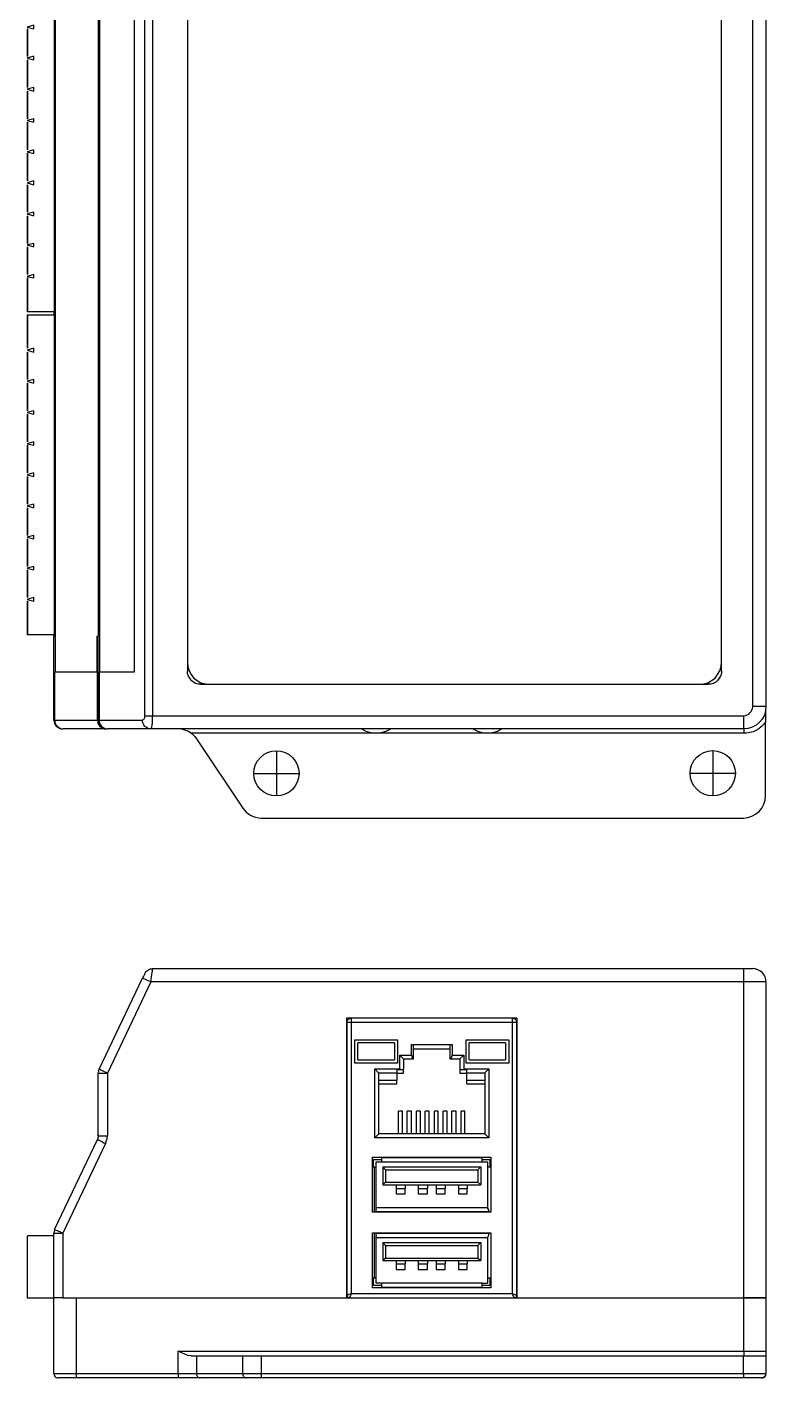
# Model space of a CAD drawing. Header units: inches. Extents: x 1.6 to 15.8, y 0 to 10.9.
# Drawn here: x 4.32 to 7.59, y 0.19 to 6.17 of the extents above; entities that cross this region are included whole.
import ezdxf

# ---------------------------------------------------------------- set-up
doc = ezdxf.new("R2010")
doc.units = ezdxf.units.IN
doc.layers.add('Circle Holes', color=3, linetype='Continuous', lineweight=25, true_color=0x00ff00)
doc.layers.add('Hole Centers', color=30, linetype='Continuous', lineweight=25, true_color=0xff7f00)
doc.layers.add('eg4015-datasheet(1)', color=7, linetype='Continuous')

msp = doc.modelspace()

# ---------------------------------------------------------------- linework, layer by layer
at = {"layer": 'Circle Holes'}
for centre, radius in [((5.4259, 2.8668), 0.1), ((7.3557, 2.867), 0.1002)]:
    msp.add_circle(centre, radius, dxfattribs=at)
at = {"layer": 'eg4015-datasheet(1)', "color": 2, "true_color": 0xffff00}
for points in [[(4.8438, 3.1219), (4.8438, 8.9093)], [(4.8785, 8.9093), (4.8785, 3.1219)], [(7.5327, 3.1621), (7.5327, 8.8704)], [(7.591, 8.8704), (7.591, 3.1621)], [(5.0327, 8.7135), (5.0327, 3.3191)], [(7.3938, 3.3191), (7.3938, 8.7135)], [(4.4411, 3.3163), (4.4411, 3.4732), (4.4411, 3.4732), (4.4424, 3.4732), (4.4438, 3.4732), (4.4438, 7.7593), (4.4424, 7.7593), (4.4411, 7.7593), (4.4411, 7.9163)], [(4.448, 7.9163), (4.448, 3.3163), (4.6327, 3.3163)], [(4.6383, 3.3163), (4.6383, 3.4732), (4.6383, 3.4732), (4.6397, 3.4732), (4.6397, 7.7593), (4.6397, 7.7593), (4.6383, 7.7593), (4.6383, 7.9163)], [(4.6424, 3.3163), (4.798, 3.3163), (4.798, 7.9163), (4.6424, 7.9163)], [(4.6438, 7.9163), (4.6438, 3.3163), (4.798, 3.3163)], [(4.798, 3.3163), (4.798, 7.9163)], [(4.323, 6.1593), (4.323, 6.0913), (4.323, 6.0371)], [(4.3272, 6.0371), (4.3272, 6.1593)], [(4.323, 6.0218), (4.323, 5.9538), (4.323, 5.8996)], [(4.3272, 5.8996), (4.3272, 6.0218)], [(4.323, 5.8843), (4.323, 5.8163), (4.323, 5.7621)], [(4.3272, 5.7621), (4.3272, 5.8843)], [(4.323, 5.7468), (4.323, 5.6788), (4.323, 5.6246)], [(4.3272, 5.6246), (4.3272, 5.7468)], [(4.323, 5.6093), (4.323, 5.5399), (4.323, 5.4871)], [(4.3272, 5.4871), (4.3272, 5.6093)], [(4.323, 5.4704), (4.323, 5.4024), (4.323, 5.3482)], [(4.3272, 5.3482), (4.3272, 5.4704)], [(4.323, 5.3329), (4.323, 5.2649), (4.323, 5.2107)], [(4.3272, 5.2107), (4.3272, 5.3329)], [(4.323, 5.1954), (4.323, 5.1274), (4.323, 5.0732)], [(4.3272, 5.0732), (4.3272, 5.1954)], [(4.323, 5.0579), (4.323, 4.9732), (4.323, 4.9079)], [(4.4438, 4.9079), (4.3272, 4.9079), (4.3272, 5.0579)], [(4.3272, 4.9079), (4.3272, 4.9079), (4.3258, 4.9079), (4.3244, 4.9079), (4.323, 4.9079)], [(4.4411, 4.9079), (4.4411, 4.8954)], [(4.6383, 4.9079), (4.6383, 4.8954)], [(4.323, 4.8954), (4.323, 4.8954), (4.3244, 4.8954), (4.3258, 4.8954), (4.3272, 4.8954)], [(4.323, 4.8954), (4.323, 4.8121), (4.323, 4.7468)], [(4.3272, 4.7468), (4.3272, 4.8954), (4.4438, 4.8954)], [(4.323, 4.7302), (4.323, 4.6621), (4.323, 4.6093)], [(4.3272, 4.6093), (4.3272, 4.7302)], [(4.323, 4.5927), (4.323, 4.5246), (4.323, 4.4704)], [(4.3272, 4.4704), (4.3272, 4.5927)], [(4.323, 4.4552), (4.323, 4.3871), (4.323, 4.3329)], [(4.3272, 4.3329), (4.3272, 4.4552)], [(4.323, 4.3177), (4.323, 4.2496), (4.323, 4.1954)], [(4.3272, 4.1954), (4.3272, 4.3177)], [(4.323, 4.1802), (4.323, 4.1107), (4.323, 4.0579)], [(4.3272, 4.0579), (4.3272, 4.1802)], [(4.323, 4.0413), (4.323, 3.9732), (4.323, 3.919)], [(4.3272, 3.919), (4.3272, 4.0413)], [(4.323, 3.9038), (4.323, 3.8357), (4.323, 3.7815)], [(4.3272, 3.7815), (4.3272, 3.9038)], [(4.323, 3.7663), (4.323, 3.6982), (4.323, 3.6441)], [(4.3272, 3.6441), (4.3272, 3.7663)], [(4.323, 3.6288), (4.323, 3.5441), (4.323, 3.4788)], [(4.4438, 3.4788), (4.3272, 3.4788), (4.3272, 3.6288)], [(4.3272, 3.4788), (4.3272, 3.4788), (4.3258, 3.4788), (4.3244, 3.4788), (4.323, 3.4788)], [(4.4411, 3.4788), (4.4411, 3.4732)], [(4.6327, 3.3163), (4.6327, 3.4732), (4.6341, 3.4732), (4.6355, 3.4732), (4.6369, 3.4732), (4.6383, 3.4732)], [(4.6383, 3.4788), (4.6383, 3.4732)], [(5.0327, 3.3593), (5.0341, 3.3399), (5.0397, 3.3205), (5.0494, 3.3038), (5.0605, 3.2885), (5.0758, 3.2774), (5.0924, 3.2677), (5.1119, 3.2621), (5.1299, 3.2607)], [(7.2966, 3.2607), (7.3146, 3.2621), (7.3341, 3.2677), (7.3508, 3.2774), (7.366, 3.2885), (7.3771, 3.3038), (7.3869, 3.3205), (7.3924, 3.3399), (7.3938, 3.3593)], [(4.4411, 3.1024), (4.4411, 3.3163), (4.4411, 3.3163), (4.4424, 3.3163), (4.4438, 3.3163), (4.4452, 3.3163)], [(4.4452, 3.3163), (4.4452, 3.1024)], [(4.4452, 3.3163), (4.6327, 3.3163)], [(4.6383, 3.3163), (4.6383, 3.3163), (4.6369, 3.3163), (4.6355, 3.3163), (4.6341, 3.3163), (4.6327, 3.3163)], [(4.6383, 3.1024), (4.6383, 3.1024), (4.6369, 3.1024), (4.6355, 3.1024), (4.6341, 3.1024), (4.6341, 3.3163)], [(4.6383, 3.1024), (4.6383, 3.3163), (4.6383, 3.3163), (4.6397, 3.3163), (4.641, 3.3163), (4.6424, 3.3163)], [(4.6424, 3.3163), (4.6424, 3.1024)], [(5.091, 3.2607), (5.0799, 3.2607), (5.0688, 3.2649), (5.0591, 3.2705), (5.0494, 3.2774), (5.0424, 3.2871), (5.0369, 3.2968), (5.0327, 3.3079), (5.0327, 3.3191)], [(7.3938, 3.3191), (7.3938, 3.3079), (7.3897, 3.2968), (7.3841, 3.2871), (7.3771, 3.2774), (7.3688, 3.2705), (7.3577, 3.2649), (7.3466, 3.2607), (7.3355, 3.2607)], [(5.091, 3.2607), (7.3355, 3.2607)], [(4.8438, 3.1219), (4.8438, 3.1191), (4.8424, 3.1149), (4.8424, 3.1121), (4.8411, 3.108), (4.8396, 3.1065), (4.8383, 3.1038), (4.8355, 3.1038), (4.8341, 3.1024)], [(4.8438, 3.1219), (4.8466, 3.1219), (4.8494, 3.1219), (4.8535, 3.1219), (4.8577, 3.1219), (4.8633, 3.1219), (4.8674, 3.1219), (4.873, 3.1219), (4.8785, 3.1219)], [(4.8702, 3.0635), (4.8716, 3.0649), (4.873, 3.0677), (4.8744, 3.0732), (4.8758, 3.0802), (4.8772, 3.0899), (4.8785, 3.0996), (4.8785, 3.1107), (4.8785, 3.1219)], [(4.8785, 3.1219), (7.4924, 3.1219)], [(7.591, 3.1621), (7.5896, 3.1427), (7.5841, 3.1246), (7.5744, 3.1065), (7.5619, 3.0927), (7.548, 3.0802), (7.5299, 3.0704), (7.5119, 3.0649), (7.4924, 3.0635), (7.4924, 3.0649), (7.4924, 3.0677), (7.4924, 3.0732), (7.4924, 3.0802), (7.4924, 3.0899), (7.4924, 3.0996), (7.4924, 3.1107), (7.4924, 3.1219), (7.5008, 3.1232), (7.5077, 3.126), (7.5146, 3.1288), (7.5202, 3.1343), (7.5257, 3.1399), (7.5285, 3.1468), (7.5313, 3.1538), (7.5327, 3.1621)], [(7.591, 3.1621), (7.5896, 3.1621), (7.5869, 3.1621), (7.5813, 3.1621), (7.5744, 3.1621), (7.5646, 3.1621), (7.5549, 3.1621), (7.5438, 3.1621), (7.5327, 3.1621)], [(7.5896, 3.1427), (7.5896, 3.1413), (7.5896, 3.1371), (7.5896, 3.1191), (7.5896, 3.0941)], [(4.4411, 3.1024), (4.4424, 3.0954), (4.4452, 3.0871), (4.448, 3.0816), (4.4535, 3.0746), (4.4591, 3.0704), (4.4661, 3.0663), (4.473, 3.0635), (4.4813, 3.0635)], [(4.4452, 3.1024), (4.4452, 3.1024), (4.4438, 3.1024), (4.4424, 3.1024), (4.4411, 3.1024)], [(4.4452, 3.1024), (4.6341, 3.1024)], [(4.4452, 3.1024), (4.4466, 3.0954), (4.448, 3.0871), (4.4508, 3.0816), (4.4563, 3.0746), (4.4619, 3.0704), (4.4674, 3.0663), (4.4744, 3.0635), (4.4813, 3.0635)], [(4.6702, 3.0635), (4.4813, 3.0635)], [(4.6341, 3.1024), (4.6355, 3.0954), (4.6369, 3.0871), (4.641, 3.0816), (4.6452, 3.0746), (4.6508, 3.0704), (4.6563, 3.0663), (4.6633, 3.0635), (4.6702, 3.0635), (4.6716, 3.0635), (4.673, 3.0635), (4.6744, 3.0635), (4.6758, 3.0635), (4.6771, 3.0635), (4.6786, 3.0635)], [(4.6383, 3.1024), (4.6397, 3.0954), (4.641, 3.0871), (4.6452, 3.0816), (4.6494, 3.0746), (4.6563, 3.0704), (4.6633, 3.0663), (4.6702, 3.0635), (4.6786, 3.0635)], [(4.6424, 3.1024), (4.641, 3.1024), (4.6397, 3.1024), (4.6383, 3.1024)], [(4.6424, 3.1024), (4.8341, 3.1024)], [(4.6424, 3.1024), (4.6424, 3.0954), (4.6452, 3.0871), (4.648, 3.0816), (4.6522, 3.0746), (4.6577, 3.0704), (4.6647, 3.0663), (4.6716, 3.0635), (4.6786, 3.0635)], [(4.8702, 3.0635), (4.6786, 3.0635)], [(4.8702, 3.0635), (4.8633, 3.0635), (4.8563, 3.0663), (4.8494, 3.0704), (4.8438, 3.0746), (4.8396, 3.0816), (4.8369, 3.0871), (4.8341, 3.0954), (4.8341, 3.1024)], [(7.4924, 3.0635), (4.8702, 3.0635)], [(7.4924, 3.0635), (7.4924, 3.0635), (7.4924, 3.0621), (7.4924, 3.0607), (7.4924, 3.058), (7.4924, 3.0552), (7.4924, 3.051), (7.4924, 3.0468), (7.4924, 3.0441), (5.0494, 3.0441), (5.0341, 3.0538), (5.0077, 3.0621), (4.991, 3.0635)], [(5.9327, 3.0635), (5.9299, 3.0621), (5.9105, 3.0524), (5.8883, 3.0454), (5.8661, 3.0441), (5.8452, 3.0454), (5.823, 3.0524), (5.8035, 3.0621), (5.8008, 3.0635)], [(6.4244, 3.0635), (6.4216, 3.0621), (6.4021, 3.0524), (6.3813, 3.0454), (6.3591, 3.0441), (6.3369, 3.0454), (6.316, 3.0524), (6.2966, 3.0621), (6.2938, 3.0635)], [(7.5896, 3.0941), (7.5799, 3.083), (7.5702, 3.0732), (7.5591, 3.0635), (7.5466, 3.0566), (7.5341, 3.051), (7.5202, 3.0468), (7.5063, 3.0441), (7.4924, 3.0441)], [(7.5896, 2.7677), (7.5896, 3.0941)], [(5.0494, 3.0441), (5.0536, 3.0413), (5.0563, 3.0385), (5.0591, 3.0357), (5.0619, 3.033), (5.0647, 3.0302), (5.0674, 3.026), (5.0702, 3.0232), (5.073, 3.0191)], [(5.073, 3.0191), (5.2772, 2.7135)], [(7.491, 2.6691), (7.5105, 2.6718), (7.5285, 2.6774), (7.5452, 2.6857), (7.5605, 2.6982), (7.573, 2.7135), (7.5813, 2.7302), (7.5869, 2.7482), (7.5896, 2.7677)], [(5.2772, 2.7135), (5.2841, 2.7038), (5.2924, 2.6955), (5.3022, 2.6871), (5.3119, 2.6816), (5.323, 2.676), (5.3341, 2.6732), (5.3466, 2.6705), (5.3591, 2.6691)], [(5.3591, 2.6691), (7.491, 2.6691)], [(4.8438, 1.9802), (4.8438, 1.9802), (4.8424, 1.9788), (4.8424, 1.9774), (4.8411, 1.9746), (4.8397, 1.9718), (4.8383, 1.9691), (4.8355, 1.9649), (4.8341, 1.9607)], [(4.8438, 1.9802), (4.8466, 1.9857), (4.8494, 1.9899), (4.8536, 1.9941), (4.8577, 1.9969), (4.8633, 1.9996), (4.8674, 2.0024), (4.873, 2.0024), (4.8786, 2.0038)], [(4.8702, 1.9441), (4.8716, 1.9552), (4.873, 1.9663), (4.8744, 1.9774), (4.8758, 1.9857), (4.8772, 1.9927), (4.8786, 1.9982), (4.8786, 2.0024), (4.8786, 2.0038), (7.4924, 2.0038)], [(7.4924, 1.9441), (7.4924, 1.9552), (7.4924, 1.9663), (7.4924, 1.9774), (7.4924, 1.9857), (7.4924, 1.9927), (7.4924, 1.9982), (7.4924, 2.0024), (7.4924, 2.0038), (7.5008, 2.0038), (7.5077, 2.0038), (7.5146, 2.0038), (7.5202, 2.0038), (7.5258, 2.0038), (7.5285, 2.0038), (7.5313, 2.0038), (7.5327, 2.0038)], [(7.591, 1.9441), (7.5897, 1.9552), (7.5869, 1.9663), (7.5813, 1.9774), (7.5744, 1.9857), (7.5646, 1.9927), (7.5549, 1.9982), (7.5438, 2.0024), (7.5327, 2.0038)], [(4.6424, 1.5579), (4.8341, 1.9607)], [(4.8702, 1.9441), (4.6786, 1.5413)], [(4.8702, 1.9441), (4.8633, 1.9482), (4.8563, 1.951), (4.8494, 1.9538), (4.8438, 1.9566), (4.8397, 1.958), (4.8369, 1.9593), (4.8341, 1.9607)], [(7.4924, 1.9441), (4.8702, 1.9441)], [(7.4924, 0.5468), (7.4924, 1.9441)], [(7.591, 1.9441), (7.5897, 1.9441), (7.5841, 1.9441), (7.5744, 1.9441), (7.5619, 1.9441), (7.548, 1.9441), (7.5299, 1.9441), (7.5119, 1.9441), (7.4924, 1.9441)], [(7.591, 1.9441), (7.591, 0.5468), (7.5897, 0.5468), (7.5841, 0.5468), (7.5744, 0.5468), (7.5619, 0.5468), (7.548, 0.5468), (7.5299, 0.5468), (7.5119, 0.5468), (7.4924, 0.5468)], [(6.4896, 1.7843), (5.7355, 1.7843), (5.7355, 0.5468)], [(5.7369, 1.7677), (5.7355, 1.7677)], [(5.7355, 1.7455), (5.7369, 1.7455)], [(5.7369, 1.7649), (5.7383, 1.7691), (5.7383, 1.7732), (5.7411, 1.776), (5.7424, 1.7788), (5.7466, 1.7816), (5.7494, 1.783), (5.7535, 1.7843), (5.7563, 1.7843)], [(5.7369, 1.7649), (5.7369, 0.558)], [(5.7563, 1.7649), (5.7535, 1.7649), (5.7494, 1.7649), (5.7466, 1.7649), (5.7424, 1.7649), (5.7411, 1.7649), (5.7383, 1.7649), (5.7369, 1.7649)], [(5.7563, 1.7843), (5.7563, 1.7843), (5.7563, 1.783), (5.7563, 1.7816), (5.7563, 1.7788), (5.7563, 1.776), (5.7563, 1.7732), (5.7563, 1.7691), (5.7563, 1.7649)], [(5.7563, 1.7649), (5.7563, 0.5663)], [(6.4688, 1.7649), (5.7563, 1.7649)], [(6.4688, 1.7843), (6.4688, 1.7843), (6.4688, 1.783), (6.4688, 1.7816), (6.4688, 1.7788), (6.4688, 1.776), (6.4688, 1.7732), (6.4688, 1.7691), (6.4688, 1.7649)], [(6.4688, 1.7843), (6.473, 1.7843), (6.4758, 1.783), (6.4799, 1.7816), (6.4827, 1.7788), (6.4855, 1.776), (6.4869, 1.7732), (6.4883, 1.7691), (6.4883, 1.7649)], [(6.4688, 1.7649), (6.4688, 0.5663)], [(6.4883, 1.7649), (6.4883, 1.7649), (6.4869, 1.7649), (6.4855, 1.7649), (6.4827, 1.7649), (6.4799, 1.7649), (6.4758, 1.7649), (6.473, 1.7649), (6.4688, 1.7649)], [(6.4896, 1.7677), (6.4883, 1.7677)], [(6.4883, 1.7649), (6.4883, 0.558)], [(6.4883, 1.7455), (6.4896, 1.7455)], [(6.4896, 1.7843), (6.4896, 0.5468)], [(5.773, 1.5857), (5.773, 1.6885)], [(5.773, 1.6885), (5.9619, 1.6885)], [(5.948, 1.6746), (5.9299, 1.6746), (5.9105, 1.6746), (5.8883, 1.6746), (5.866, 1.6746), (5.8452, 1.6746), (5.823, 1.6746), (5.8035, 1.6746), (5.7855, 1.6746)], [(5.7855, 1.5996), (5.7855, 1.6746)], [(5.948, 1.6746), (5.948, 1.5996)], [(5.9619, 1.6885), (5.9619, 1.5857)], [(6.2647, 1.6885), (6.4535, 1.6885)], [(6.2647, 1.5857), (6.2647, 1.6885)], [(6.2786, 1.5996), (6.2786, 1.6746)], [(6.4396, 1.6746), (6.4216, 1.6746), (6.4022, 1.6746), (6.3813, 1.6746), (6.3591, 1.6746), (6.3369, 1.6746), (6.316, 1.6746), (6.2966, 1.6746), (6.2786, 1.6746)], [(6.4396, 1.6746), (6.4396, 1.5996)], [(6.4535, 1.6885), (6.4535, 1.5857)], [(5.9716, 1.6205), (6.023, 1.6205)], [(5.9716, 1.5594), (5.9716, 1.6205)], [(5.9716, 1.6205), (5.9883, 1.6038), (5.9883, 1.5566)], [(6.023, 1.6677), (6.2035, 1.6677)], [(6.023, 1.6205), (6.023, 1.6677)], [(6.0327, 1.6663), (6.023, 1.6677)], [(6.023, 1.6205), (6.0285, 1.6038)], [(6.0327, 1.6038), (6.0327, 1.6663)], [(6.1924, 1.6469), (6.0327, 1.6469)], [(6.1924, 1.6663), (6.2035, 1.6677)], [(6.1924, 1.6663), (6.1924, 1.6038)], [(6.2035, 1.6205), (6.1966, 1.6038)], [(6.2035, 1.6677), (6.2035, 1.6205)], [(6.2035, 1.6205), (6.2549, 1.6205)], [(6.2369, 1.6038), (6.2549, 1.6205)], [(6.2549, 1.6205), (6.2549, 1.5594)], [(4.6424, 1.5579), (4.641, 1.5566), (4.641, 1.5552), (4.6397, 1.5524), (4.6397, 1.551), (4.6397, 1.5482), (4.6383, 1.5455), (4.6383, 1.5441), (4.6383, 1.5413)], [(4.6424, 1.5579), (4.6424, 1.5579), (4.6452, 1.5579), (4.648, 1.5552), (4.6522, 1.5538), (4.6577, 1.551), (4.6647, 1.5482), (4.6716, 1.5455), (4.6786, 1.5413)], [(5.9619, 1.5857), (5.773, 1.5857)], [(5.7855, 1.5996), (5.8035, 1.5996), (5.823, 1.5996), (5.8452, 1.5996), (5.866, 1.5996), (5.8883, 1.5996), (5.9105, 1.5996), (5.9299, 1.5996), (5.948, 1.5996)], [(5.8605, 1.5594), (5.9716, 1.5594)], [(5.8605, 1.2552), (5.8605, 1.5594)], [(5.8605, 1.5594), (5.8772, 1.5427)], [(5.9591, 1.5594), (5.9591, 1.5566)], [(5.9591, 1.5566), (5.9591, 1.5427)], [(5.9591, 1.5566), (5.9716, 1.5566)], [(5.9591, 1.5413), (5.9883, 1.5413), (5.9883, 1.5566)], [(5.9716, 1.5594), (5.9716, 1.5566)], [(5.9716, 1.5566), (5.9883, 1.5566)], [(5.9883, 1.6038), (6.0285, 1.6038)], [(6.0285, 1.6038), (6.0327, 1.6038)], [(6.1924, 1.6038), (6.1966, 1.6038)], [(6.1966, 1.6038), (6.2369, 1.6038)], [(6.2369, 1.6038), (6.2369, 1.5566)], [(6.2369, 1.5566), (6.2549, 1.5566)], [(6.2369, 1.5566), (6.2369, 1.5413)], [(6.2549, 1.5594), (6.3647, 1.5594)], [(6.2549, 1.5594), (6.2549, 1.5566)], [(6.2549, 1.5566), (6.266, 1.5566)], [(6.4535, 1.5857), (6.2647, 1.5857)], [(6.266, 1.5566), (6.266, 1.5594)], [(6.266, 1.5566), (6.266, 1.5427)], [(6.2786, 1.5996), (6.2966, 1.5996), (6.316, 1.5996), (6.3369, 1.5996), (6.3591, 1.5996), (6.3813, 1.5996), (6.4022, 1.5996), (6.4216, 1.5996), (6.4396, 1.5996)], [(6.3647, 1.5594), (6.348, 1.5427)], [(6.3647, 1.5594), (6.3647, 1.2552)], [(4.6383, 1.2635), (4.6383, 1.5413), (4.6397, 1.5413), (4.641, 1.5413), (4.6452, 1.5413), (4.6494, 1.5413), (4.6563, 1.5413), (4.6633, 1.5413), (4.6702, 1.5413), (4.6786, 1.5413)], [(4.6786, 1.5413), (4.6786, 1.2635)], [(5.8772, 1.5427), (5.9591, 1.5427)], [(5.8785, 1.2732), (5.8785, 1.5427)], [(5.8785, 1.5094), (5.9591, 1.5094)], [(5.8785, 1.4941), (5.9591, 1.4941), (5.9591, 1.4941), (5.9591, 1.4955), (5.9591, 1.4968), (5.9591, 1.4982), (5.9591, 1.501), (5.9591, 1.5038), (5.9591, 1.5066), (5.9591, 1.5094)], [(5.9591, 1.5413), (5.9591, 1.5094)], [(6.2369, 1.5413), (6.266, 1.5413), (6.266, 1.5094)], [(6.266, 1.5427), (6.348, 1.5427)], [(6.266, 1.5094), (6.348, 1.5094)], [(6.266, 1.5094), (6.266, 1.5066), (6.266, 1.5038), (6.266, 1.501), (6.266, 1.4982), (6.266, 1.4968), (6.266, 1.4955), (6.266, 1.4941)], [(6.266, 1.4941), (6.348, 1.4941)], [(6.348, 1.5427), (6.348, 1.2732)], [(6.4883, 1.5302), (6.4896, 1.5302)], [(5.966, 1.2732), (5.966, 1.3732)], [(5.9841, 1.3732), (5.966, 1.3732)], [(5.9841, 1.2732), (5.9841, 1.3732)], [(6.0049, 1.2732), (6.0049, 1.3732)], [(6.023, 1.3732), (6.0049, 1.3732)], [(6.023, 1.2732), (6.023, 1.3732)], [(6.0452, 1.2732), (6.0452, 1.3732)], [(6.0633, 1.3732), (6.0452, 1.3732)], [(6.0633, 1.2732), (6.0633, 1.3732)], [(6.0841, 1.2732), (6.0841, 1.3732)], [(6.1022, 1.3732), (6.0841, 1.3732)], [(6.1022, 1.2732), (6.1022, 1.3732)], [(6.1244, 1.2732), (6.1244, 1.3732)], [(6.1411, 1.3732), (6.1244, 1.3732)], [(6.1411, 1.2732), (6.1411, 1.3732)], [(6.1633, 1.2732), (6.1633, 1.3732)], [(6.1813, 1.3732), (6.1633, 1.3732)], [(6.1813, 1.2732), (6.1813, 1.3732)], [(6.2022, 1.2732), (6.2022, 1.3732)], [(6.2202, 1.3732), (6.2022, 1.3732)], [(6.2202, 1.2732), (6.2202, 1.3732)], [(6.2591, 1.3732), (6.2424, 1.3732)], [(6.2424, 1.2732), (6.2424, 1.3732)], [(6.2591, 1.2732), (6.2591, 1.3732)], [(4.6383, 1.2691), (4.6383, 1.2649), (4.6383, 1.2621), (4.6383, 1.2594), (4.6369, 1.2552), (4.6369, 1.2524), (4.6355, 1.2496), (4.6341, 1.2468), (4.6327, 1.2427)], [(4.6383, 1.2635), (4.6383, 1.2621), (4.6383, 1.2594), (4.6383, 1.258), (4.6369, 1.2552), (4.6369, 1.2538), (4.6369, 1.251), (4.6355, 1.2496), (4.6341, 1.2468)], [(4.6383, 1.2635), (4.6397, 1.2635), (4.641, 1.2635), (4.6452, 1.2635), (4.6494, 1.2635), (4.6563, 1.2635), (4.6633, 1.2635), (4.6702, 1.2635), (4.6786, 1.2635)], [(4.6702, 1.2302), (4.6716, 1.2344), (4.673, 1.2385), (4.6744, 1.2427), (4.6758, 1.2468), (4.6772, 1.251), (4.6772, 1.2552), (4.6772, 1.2594), (4.6786, 1.2635)], [(5.8605, 1.2552), (5.8785, 1.2732)], [(6.3647, 1.2552), (5.8605, 1.2552)], [(6.348, 1.2732), (5.8785, 1.2732)], [(6.3647, 1.2552), (6.348, 1.2732)], [(4.4452, 0.8496), (4.6341, 1.2468), (4.6355, 1.2468), (4.6369, 1.2455), (4.641, 1.2441), (4.6452, 1.2427), (4.6508, 1.2399), (4.6563, 1.2371), (4.6633, 1.233), (4.6702, 1.2302)], [(4.6702, 1.2302), (4.4813, 0.833)], [(5.8508, 0.926), (5.8508, 1.1691)], [(5.8508, 1.1691), (6.3744, 1.1691)], [(5.8549, 1.1246), (5.8549, 1.1594)], [(5.8549, 1.1594), (5.891, 1.1594)], [(5.8674, 1.1482), (5.891, 1.1482)], [(5.8674, 1.1246), (5.8674, 1.1482)], [(5.891, 1.1691), (5.891, 1.1691), (5.891, 1.1677)], [(5.891, 1.1677), (5.891, 1.1635), (5.891, 1.1594), (5.891, 1.1566), (5.891, 1.1538), (5.891, 1.151), (5.891, 1.1496), (5.891, 1.1482)], [(5.891, 1.1677), (6.3355, 1.1677)], [(5.891, 1.1482), (6.3355, 1.1482)], [(6.3355, 1.1677), (6.3355, 1.1677), (6.3355, 1.1691)], [(6.3355, 1.1482), (6.3355, 1.1482), (6.3355, 1.1496), (6.3355, 1.151), (6.3355, 1.1538), (6.3355, 1.1566), (6.3355, 1.1594), (6.3355, 1.1635), (6.3355, 1.1677)], [(6.3355, 1.1594), (6.3702, 1.1594)], [(6.3355, 1.1482), (6.3591, 1.1482), (6.3591, 1.1246)], [(6.3702, 1.1594), (6.3702, 1.1246)], [(6.3744, 1.1691), (6.3744, 0.926)], [(5.8591, 1.1246), (5.8508, 1.1246)], [(5.8591, 0.926), (5.8591, 1.1246), (5.8605, 1.1246), (5.8619, 1.1246), (5.8633, 1.1246), (5.8647, 1.1246), (5.866, 1.1246), (5.8674, 1.1246)], [(5.8674, 0.9385), (5.8674, 1.1246)], [(5.8966, 1.126), (5.8966, 1.0469)], [(5.8966, 1.126), (5.9077, 1.1135)], [(5.8966, 1.126), (6.3299, 1.126)], [(5.9077, 1.1135), (5.9077, 1.058)], [(5.9077, 1.1135), (6.3174, 1.1135)], [(6.3299, 1.126), (6.3174, 1.1135)], [(6.3174, 1.1135), (6.3174, 1.058)], [(6.3299, 1.126), (6.3299, 1.0469)], [(6.3591, 1.1246), (6.3591, 0.9469)], [(6.3744, 1.1246), (6.3716, 1.1246), (6.3674, 1.1246), (6.3647, 1.1246), (6.3619, 1.1246), (6.3605, 1.1246), (6.3591, 1.1246)], [(5.9077, 1.058), (5.8966, 1.0469)], [(5.8966, 1.0469), (6.3299, 1.0469)], [(5.9077, 1.058), (6.3174, 1.058), (6.3299, 1.0469)], [(5.9549, 1.0469), (5.9549, 1.0302)], [(5.9549, 1.0302), (5.9952, 1.0302)], [(5.9549, 1.0302), (5.9549, 1.0246), (5.9549, 1.0191), (5.9549, 1.0149), (5.9549, 1.0121), (5.9549, 1.0093), (5.9549, 1.008), (5.9549, 1.0066)], [(5.9952, 1.0469), (5.9952, 1.0302)], [(5.9952, 1.0066), (5.9952, 1.008), (5.9952, 1.0093), (5.9952, 1.0121), (5.9952, 1.0149), (5.9952, 1.0191), (5.9952, 1.0246), (5.9952, 1.0302)], [(6.0535, 1.0469), (6.0535, 1.0302)], [(6.0535, 1.0302), (6.0938, 1.0302)], [(6.0535, 1.0302), (6.0535, 1.0246), (6.0535, 1.0191), (6.0535, 1.0149), (6.0535, 1.0121), (6.0535, 1.0093), (6.0535, 1.008), (6.0535, 1.0066)], [(6.0938, 1.0469), (6.0938, 1.0302)], [(6.0938, 1.0066), (6.0938, 1.008), (6.0938, 1.0093), (6.0938, 1.0121), (6.0938, 1.0149), (6.0938, 1.0191), (6.0938, 1.0246), (6.0938, 1.0302)], [(6.1327, 1.0469), (6.1327, 1.0302)], [(6.1327, 1.0302), (6.1716, 1.0302)], [(6.1327, 1.0302), (6.1327, 1.0246), (6.1327, 1.0191), (6.1327, 1.0149), (6.1327, 1.0121), (6.1327, 1.0093), (6.1327, 1.008), (6.1327, 1.0066)], [(6.1716, 1.0469), (6.1716, 1.0302)], [(6.1716, 1.0066), (6.1716, 1.008), (6.1716, 1.0093), (6.1716, 1.0121), (6.1716, 1.0149), (6.1716, 1.0191), (6.1716, 1.0246), (6.1716, 1.0302)], [(6.2313, 1.0469), (6.2313, 1.0302)], [(6.2313, 1.0302), (6.2702, 1.0302)], [(6.2313, 1.0302), (6.2313, 1.0246), (6.2313, 1.0191), (6.2313, 1.0149), (6.2313, 1.0121), (6.2313, 1.0093), (6.2313, 1.008), (6.2313, 1.0066)], [(6.2702, 1.0469), (6.2702, 1.0302)], [(6.2702, 1.0066), (6.2702, 1.008), (6.2702, 1.0093), (6.2702, 1.0121), (6.2702, 1.0149), (6.2702, 1.0191), (6.2702, 1.0246), (6.2702, 1.0302)], [(5.9549, 1.0066), (5.9952, 1.0066)], [(6.0535, 1.0066), (6.0938, 1.0066)], [(6.1327, 1.0066), (6.1716, 1.0066)], [(6.2313, 1.0066), (6.2702, 1.0066)], [(6.3744, 0.926), (5.8508, 0.926)], [(5.8674, 0.9385), (5.866, 0.9344), (5.866, 0.9288), (5.866, 0.9274)], [(5.866, 0.926), (5.866, 0.9274)], [(6.3674, 0.9274), (5.866, 0.9274)], [(5.8674, 0.9469), (6.3591, 0.9469)], [(6.3674, 0.9274), (6.366, 0.9316), (6.3647, 0.9371), (6.3619, 0.9413), (6.3591, 0.9455), (6.3591, 0.9469)], [(6.3674, 0.9274), (6.3674, 0.926)], [(4.4452, 0.8496), (4.4452, 0.8483), (4.4438, 0.8455), (4.4438, 0.8441), (4.4424, 0.8413), (4.4424, 0.8399), (4.4424, 0.8371), (4.4411, 0.8357), (4.4411, 0.833)], [(4.4452, 0.8496), (4.4466, 0.8496), (4.448, 0.8483), (4.4508, 0.8468), (4.4563, 0.8455), (4.4619, 0.8427), (4.4674, 0.8399), (4.4744, 0.8357), (4.4813, 0.833)], [(5.7369, 0.8496), (5.7355, 0.8496)], [(5.7369, 0.8483), (5.7355, 0.8483)], [(4.3272, 0.8218), (4.3272, 0.8218), (4.3258, 0.8218), (4.3244, 0.8205), (4.323, 0.8191), (4.323, 0.8177)], [(4.323, 0.8177), (4.323, 0.5468)], [(4.4411, 0.8218), (4.3272, 0.8218)], [(4.4411, 0.5468), (4.4411, 0.833), (4.4424, 0.833), (4.4452, 0.833), (4.448, 0.833), (4.4535, 0.833), (4.4591, 0.833), (4.4661, 0.833), (4.473, 0.833), (4.4813, 0.833)], [(4.4813, 0.833), (4.4813, 0.5468)], [(5.8508, 0.5913), (5.8508, 0.8344)], [(5.8508, 0.8344), (6.3744, 0.8344)], [(5.8591, 0.6357), (5.8591, 0.8344)], [(5.866, 0.833), (5.866, 0.8344)], [(5.866, 0.833), (5.866, 0.8274), (5.8674, 0.8205)], [(5.866, 0.833), (6.3674, 0.833)], [(5.8674, 0.6357), (5.8674, 0.8205)], [(5.8674, 0.8135), (6.3591, 0.8135)], [(5.8966, 0.7913), (5.8966, 0.7121)], [(5.8966, 0.7913), (5.9077, 0.7788)], [(5.8966, 0.7913), (6.3299, 0.7913)], [(5.9077, 0.7788), (5.9077, 0.7232)], [(5.9077, 0.7788), (6.3174, 0.7788)], [(6.3299, 0.7913), (6.3174, 0.7788)], [(6.3174, 0.7788), (6.3174, 0.7232)], [(6.3299, 0.7913), (6.3299, 0.7121)], [(6.3591, 0.8135), (6.3591, 0.8149), (6.3619, 0.8191), (6.3647, 0.8246), (6.366, 0.8288), (6.3674, 0.833)], [(6.3591, 0.8135), (6.3591, 0.6357)], [(6.3674, 0.8344), (6.3674, 0.833)], [(6.3744, 0.8344), (6.3744, 0.5913)], [(5.9077, 0.7232), (5.8966, 0.7121)], [(5.9077, 0.7232), (6.3174, 0.7232)], [(6.3174, 0.7232), (6.3299, 0.7121)], [(5.8966, 0.7121), (6.3299, 0.7121)], [(5.9549, 0.7121), (5.9549, 0.6969)], [(5.9549, 0.6969), (5.9952, 0.6969)], [(5.9549, 0.6969), (5.9549, 0.6899), (5.9549, 0.6843), (5.9549, 0.6802), (5.9549, 0.6774), (5.9549, 0.6746), (5.9549, 0.6732)], [(5.9549, 0.6732), (5.9952, 0.6732)], [(5.9952, 0.7121), (5.9952, 0.6969)], [(5.9952, 0.6732), (5.9952, 0.6732), (5.9952, 0.6746), (5.9952, 0.6774), (5.9952, 0.6802), (5.9952, 0.6843), (5.9952, 0.6899), (5.9952, 0.6969)], [(6.0535, 0.7121), (6.0535, 0.6969)], [(6.0535, 0.6969), (6.0938, 0.6969)], [(6.0535, 0.6969), (6.0535, 0.6899), (6.0535, 0.6843), (6.0535, 0.6802), (6.0535, 0.6774), (6.0535, 0.6746), (6.0535, 0.6732)], [(6.0535, 0.6732), (6.0938, 0.6732)], [(6.0938, 0.7121), (6.0938, 0.6969)], [(6.0938, 0.6732), (6.0938, 0.6732), (6.0938, 0.6746), (6.0938, 0.6774), (6.0938, 0.6802), (6.0938, 0.6843), (6.0938, 0.6899), (6.0938, 0.6969)], [(6.1327, 0.7121), (6.1327, 0.6969)], [(6.1327, 0.6969), (6.1716, 0.6969)], [(6.1327, 0.6969), (6.1327, 0.6899), (6.1327, 0.6843), (6.1327, 0.6802), (6.1327, 0.6774), (6.1327, 0.6746), (6.1327, 0.6732)], [(6.1327, 0.6732), (6.1716, 0.6732)], [(6.1716, 0.7121), (6.1716, 0.6969)], [(6.1716, 0.6732), (6.1716, 0.6732), (6.1716, 0.6746), (6.1716, 0.6774), (6.1716, 0.6802), (6.1716, 0.6843), (6.1716, 0.6899), (6.1716, 0.6969)], [(6.2313, 0.7121), (6.2313, 0.6969)], [(6.2313, 0.6969), (6.2702, 0.6969)], [(6.2313, 0.6969), (6.2313, 0.6899), (6.2313, 0.6843), (6.2313, 0.6802), (6.2313, 0.6774), (6.2313, 0.6746), (6.2313, 0.6732)], [(6.2313, 0.6732), (6.2702, 0.6732)], [(6.2702, 0.7121), (6.2702, 0.6969)], [(6.2702, 0.6732), (6.2702, 0.6732), (6.2702, 0.6746), (6.2702, 0.6774), (6.2702, 0.6802), (6.2702, 0.6843), (6.2702, 0.6899), (6.2702, 0.6969)], [(5.8508, 0.6357), (5.8591, 0.6357)], [(5.891, 0.601), (5.8549, 0.601), (5.8549, 0.6357)], [(5.8591, 0.6357), (5.8605, 0.6357), (5.8619, 0.6357), (5.8633, 0.6357), (5.8647, 0.6357), (5.866, 0.6357), (5.8674, 0.6357)], [(5.891, 0.6121), (5.8674, 0.6121), (5.8674, 0.6357)], [(5.891, 0.6121), (5.891, 0.6121), (5.891, 0.6107), (5.891, 0.6094), (5.891, 0.6066), (5.891, 0.6038), (5.891, 0.5996), (5.891, 0.5969), (5.891, 0.5927)], [(6.3355, 0.6121), (5.891, 0.6121)], [(6.3355, 0.5927), (6.3355, 0.5969), (6.3355, 0.5996), (6.3355, 0.6038), (6.3355, 0.6066), (6.3355, 0.6094), (6.3355, 0.6107), (6.3355, 0.6121)], [(6.3355, 0.6121), (6.3591, 0.6121)], [(6.3702, 0.601), (6.3355, 0.601)], [(6.3591, 0.6357), (6.3591, 0.6357), (6.3605, 0.6357), (6.3619, 0.6357), (6.3647, 0.6357), (6.3674, 0.6357), (6.3716, 0.6357), (6.3744, 0.6357)], [(6.3591, 0.6357), (6.3591, 0.6121)], [(6.3702, 0.6357), (6.3702, 0.601)], [(4.323, 0.5468), (4.4411, 0.5468)], [(4.4813, 0.5468), (4.473, 0.5468), (4.4661, 0.5468), (4.4591, 0.5468), (4.4535, 0.5468), (4.448, 0.5468), (4.4452, 0.5468), (4.4424, 0.5468), (4.4411, 0.5468)], [(4.4411, 0.2121), (4.4411, 0.5468)], [(4.4813, 0.5468), (5.7355, 0.5468)], [(4.5397, 0.5468), (4.5397, 0.2121)], [(4.5397, 0.5468), (7.4924, 0.5468)], [(5.7369, 0.5857), (5.7355, 0.5844)], [(5.7355, 0.5705), (5.7355, 0.5705), (5.7369, 0.5705)], [(5.7369, 0.558), (5.7369, 0.5468)], [(5.7563, 0.5663), (6.4688, 0.5663)], [(6.3744, 0.5913), (5.8508, 0.5913)], [(6.3355, 0.5927), (5.891, 0.5927)], [(5.891, 0.5927), (5.891, 0.5927), (5.891, 0.5913)], [(6.3355, 0.5913), (6.3355, 0.5913), (6.3355, 0.5927)], [(6.4688, 0.5663), (6.4702, 0.5621), (6.4716, 0.558), (6.4744, 0.5524), (6.4758, 0.5496), (6.4758, 0.5483), (6.4772, 0.5468)], [(6.4688, 0.5663), (6.473, 0.5649), (6.4772, 0.5635), (6.4827, 0.5607), (6.4855, 0.5594), (6.4869, 0.5594), (6.4883, 0.558), (6.4883, 0.5538), (6.4855, 0.5496), (6.4813, 0.5468), (6.4772, 0.5468)], [(6.4896, 0.5844), (6.4896, 0.5844), (6.4883, 0.5857)], [(6.4883, 0.5705), (6.4896, 0.5705)], [(6.4883, 0.558), (6.4883, 0.5468)], [(6.4896, 0.5468), (7.4924, 0.5468)], [(7.4924, 0.3107), (7.4924, 0.5468)], [(7.4924, 0.5468), (7.5119, 0.5468), (7.5299, 0.5468), (7.548, 0.5468), (7.5619, 0.5468), (7.5744, 0.5468), (7.5841, 0.5468), (7.5897, 0.5468), (7.591, 0.5468), (7.591, 0.3121)], [(5.0494, 0.2913), (5.0341, 0.2927), (5.0077, 0.3038), (4.991, 0.3107)], [(4.991, 0.2121), (4.991, 0.3107)], [(4.991, 0.3107), (7.4924, 0.3107), (7.4924, 0.3066), (7.4924, 0.3024), (7.4924, 0.2996), (7.4924, 0.2969), (7.4924, 0.2941), (7.4924, 0.2927), (7.4924, 0.2913)], [(7.4924, 0.3107), (7.5091, 0.3107), (7.5258, 0.3107), (7.541, 0.3107), (7.5549, 0.3107), (7.5674, 0.3107), (7.5771, 0.3107), (7.5841, 0.3107), (7.5897, 0.3107), (7.5897, 0.3093), (7.5897, 0.3066), (7.5897, 0.3038), (7.5897, 0.2955), (7.5897, 0.2913)], [(5.0494, 0.2913), (5.0535, 0.2913), (5.0563, 0.2913), (5.0591, 0.2913), (5.0619, 0.2913), (5.0647, 0.2913), (5.0674, 0.2913), (5.0702, 0.2913), (5.073, 0.2913)], [(5.073, 0.2913), (5.073, 0.2121)], [(5.073, 0.2913), (5.2771, 0.2913)], [(5.2771, 0.2121), (5.2771, 0.2913), (5.2841, 0.2913), (5.2925, 0.2913), (5.3022, 0.2913), (5.3119, 0.2913), (5.323, 0.2913), (5.3341, 0.2913), (5.3466, 0.2913), (5.3591, 0.2913)], [(5.3591, 0.2913), (7.491, 0.2913)], [(5.3591, 0.2913), (5.3591, 0.2121)], [(7.491, 0.2121), (7.491, 0.2913)], [(7.491, 0.2913), (7.5105, 0.2913), (7.5285, 0.2913), (7.5452, 0.2913), (7.5605, 0.2913), (7.573, 0.2913), (7.5813, 0.2913), (7.5869, 0.2913), (7.5897, 0.2913), (7.5897, 0.2121)], [(7.591, 0.2885), (7.591, 0.2121)], [(4.4411, 0.2121), (4.4438, 0.2121), (4.4494, 0.2121), (4.4577, 0.2121), (4.4702, 0.2121), (4.4855, 0.2121), (4.5022, 0.2121), (4.5202, 0.2121), (4.5397, 0.2121)], [(4.4411, 0.2121), (4.4424, 0.208), (4.4438, 0.2038), (4.4452, 0.201), (4.448, 0.1983), (4.4508, 0.1955), (4.4535, 0.1941), (4.4577, 0.1927), (4.4619, 0.1927)], [(4.5397, 0.1927), (4.5244, 0.1927), (4.5105, 0.1927), (4.4966, 0.1927), (4.4841, 0.1927), (4.4744, 0.1927), (4.4674, 0.1927), (4.4633, 0.1927), (4.4619, 0.1927)], [(4.5397, 0.2121), (4.991, 0.2121)], [(4.5397, 0.2121), (4.5397, 0.208), (4.5397, 0.2038), (4.5397, 0.201), (4.5397, 0.1983), (4.5397, 0.1955), (4.5397, 0.1941), (4.5397, 0.1927)], [(4.991, 0.1927), (4.5397, 0.1927)], [(4.991, 0.2121), (5.0022, 0.2121), (5.0147, 0.2121), (5.0258, 0.2121), (5.0369, 0.2121), (5.048, 0.2121), (5.0563, 0.2121), (5.0647, 0.2121), (5.073, 0.2121)], [(4.991, 0.2121), (4.991, 0.208), (4.991, 0.2038), (4.991, 0.201), (4.991, 0.1983), (4.991, 0.1955), (4.991, 0.1941), (4.991, 0.1927)], [(5.0883, 0.1927), (5.0799, 0.1927), (5.0702, 0.1927), (5.0591, 0.1927), (5.0466, 0.1927), (5.0327, 0.1927), (5.0188, 0.1927), (5.0049, 0.1927), (4.991, 0.1927)], [(5.073, 0.2121), (5.2771, 0.2121)], [(5.073, 0.2121), (5.073, 0.208), (5.0744, 0.2038), (5.0758, 0.201), (5.0772, 0.1983), (5.0799, 0.1955), (5.0827, 0.1941), (5.0855, 0.1927), (5.0883, 0.1927)], [(5.2925, 0.1927), (5.0883, 0.1927)], [(5.2771, 0.2121), (5.2841, 0.2121), (5.2925, 0.2121), (5.3022, 0.2121), (5.3119, 0.2121), (5.323, 0.2121), (5.3341, 0.2121), (5.3466, 0.2121), (5.3591, 0.2121), (5.3591, 0.208), (5.3591, 0.2038), (5.3591, 0.201), (5.3591, 0.1983), (5.3591, 0.1955), (5.3591, 0.1941), (5.3591, 0.1927), (5.3494, 0.1927), (5.3397, 0.1927), (5.3299, 0.1927), (5.3216, 0.1927), (5.3133, 0.1927), (5.3049, 0.1927), (5.2994, 0.1927), (5.2925, 0.1927)], [(5.2771, 0.2121), (5.2771, 0.208), (5.2771, 0.2038), (5.2799, 0.201), (5.2813, 0.1983), (5.2841, 0.1955), (5.2869, 0.1941), (5.2897, 0.1927), (5.2925, 0.1927)], [(5.3591, 0.2121), (7.491, 0.2121)], [(7.491, 0.2121), (7.491, 0.208), (7.491, 0.2038), (7.491, 0.201), (7.491, 0.1983), (7.491, 0.1955), (7.491, 0.1941), (7.491, 0.1927), (5.3591, 0.1927)], [(7.491, 0.2121), (7.5105, 0.2121), (7.5285, 0.2121), (7.5452, 0.2121), (7.5605, 0.2121), (7.573, 0.2121), (7.5813, 0.2121), (7.5869, 0.2121), (7.5897, 0.2121)], [(7.5897, 0.2121), (7.5883, 0.208), (7.5883, 0.2038), (7.5855, 0.201), (7.5841, 0.1983), (7.5799, 0.1955), (7.5771, 0.1941), (7.573, 0.1927), (7.5702, 0.1927), (7.5674, 0.1927), (7.5633, 0.1927), (7.5563, 0.1927), (7.5466, 0.1927), (7.5341, 0.1927), (7.5216, 0.1927), (7.5063, 0.1927), (7.491, 0.1927)], [(7.5716, 0.1927), (7.5716, 0.1927), (7.5702, 0.1927)], [(7.5716, 0.1927), (7.5758, 0.1927), (7.5785, 0.1941), (7.5827, 0.1955), (7.5855, 0.1983), (7.5883, 0.201), (7.5897, 0.2038), (7.591, 0.208), (7.591, 0.2121)], [(7.5897, 0.2121), (7.5897, 0.2121), (7.591, 0.2121)]]:
    msp.add_lwpolyline(points, dxfattribs=at)
for points in [[(4.323, 6.1676), (4.3536, 6.1593), (4.3536, 6.176)], [(4.323, 6.0302), (4.3536, 6.0218), (4.3536, 6.0385)], [(4.323, 5.8927), (4.3536, 5.8843), (4.3536, 5.8996)], [(4.323, 5.7538), (4.3536, 5.7468), (4.3536, 5.7621)], [(4.323, 5.6163), (4.3536, 5.6079), (4.3536, 5.6246)], [(4.323, 5.4788), (4.3536, 5.4704), (4.3536, 5.4871)], [(4.323, 5.3413), (4.3536, 5.3329), (4.3536, 5.3482)], [(4.323, 5.2038), (4.3536, 5.1954), (4.3536, 5.2107)], [(4.323, 5.0649), (4.3536, 5.0579), (4.3536, 5.0732)], [(4.323, 4.7385), (4.3536, 4.7302), (4.3536, 4.7468)], [(4.323, 4.601), (4.3536, 4.5927), (4.3536, 4.6093)], [(4.323, 4.4635), (4.3536, 4.4552), (4.3536, 4.4704)], [(4.323, 4.3246), (4.3536, 4.3177), (4.3536, 4.3329)], [(4.323, 4.1871), (4.3536, 4.1802), (4.3536, 4.1954)], [(4.323, 4.0496), (4.3536, 4.0413), (4.3536, 4.0579)], [(4.323, 3.9121), (4.3536, 3.9038), (4.3536, 3.919)], [(4.323, 3.7746), (4.3536, 3.7663), (4.3536, 3.7815)], [(4.323, 3.6357), (4.3536, 3.6288), (4.3536, 3.6441)], [(5.7369, 0.558), (5.7383, 0.5594), (5.7411, 0.5594), (5.7424, 0.5607), (5.748, 0.5635), (5.7522, 0.5649), (5.7563, 0.5663), (5.7549, 0.5621), (5.7535, 0.558), (5.7508, 0.5524), (5.7508, 0.5496), (5.7494, 0.5483), (5.7494, 0.5468), (5.7452, 0.5468), (5.7411, 0.5496), (5.7383, 0.5538)]]:
    msp.add_lwpolyline(points, close=True, dxfattribs=at)
at = {"layer": 'Hole Centers'}
for p, q in [((5.4259, 2.9667), (5.4259, 2.7668)), ((7.3557, 2.9671), (7.3557, 2.7668)), ((5.326, 2.8668), (5.5259, 2.8668)), ((7.2555, 2.867), (7.4558, 2.867))]:
    msp.add_line(p, q, dxfattribs=at)

doc.saveas('drawing.dxf')
